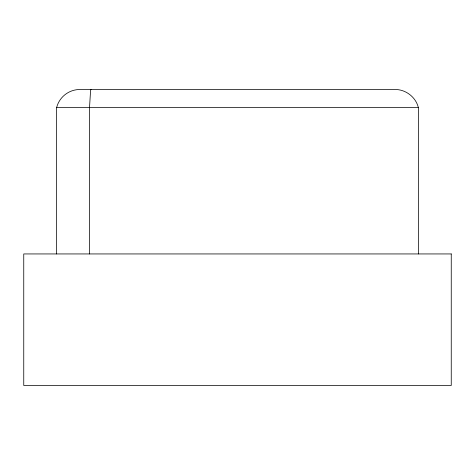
<?xml version="1.0" encoding="UTF-8"?>
<svg xmlns="http://www.w3.org/2000/svg" width="475" height="475" viewBox="0 0 475 475"><rect width="100%" height="100%" fill="white"/><g stroke="black" fill="none" stroke-linecap="round" stroke-linejoin="round"><path stroke-width="0.71" d="M56.632 253.941L56.632 107.629L418.368 107.629L418.368 253.941M418.368 107.629C415.827 96.924 405.246 88.979 394.262 89.52L80.738 89.52A24.047 23.988 -90 0 0 56.62 107.623M89.52 253.941L89.52 107.629L90.571 90.612A27.526 1.68 90 0 1 91.099 89.52M451.25 253.941L23.75 253.941L23.75 385.48L451.25 385.48L451.25 253.941"/></g></svg>
